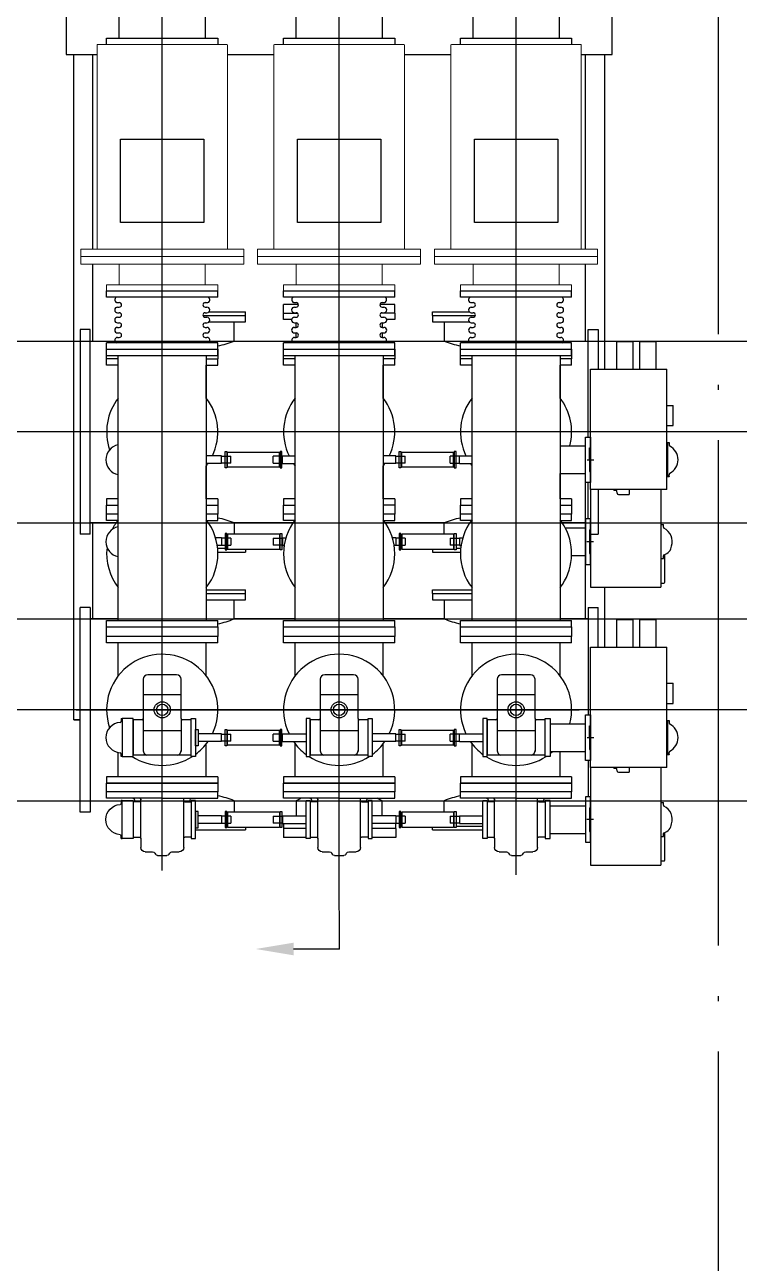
# Model space of a CAD drawing. Header units: millimetres. Extents: x 198973 to 283123, y 132052 to 191502.
# Drawn here: x 234316 to 237143, y 166233 to 171136 of the extents above; entities that cross this region are included whole.
import ezdxf

# ---------------------------------------------------------------- set-up
doc = ezdxf.new("R2010")
doc.units = ezdxf.units.MM
doc.header["$LTSCALE"] = 1000
for name, pattern in [('CENTER', [2, 1.25, -0.25, 0.25, -0.25]), ('CENTER2', [1.125, 0.75, -0.125, 0.125, -0.125]), ('DOTE', [2.42, 2, -0.2, 0.02, -0.2]), ('G', [2, 1.25, -0.25, 0.25, -0.25])]:
    doc.linetypes.add(name, pattern=pattern)
doc.layers.get('0').update_dxf_attribs({"color": 8})
doc.layers.get('DEFPOINTS').update_dxf_attribs({"color": 8})
for name, color, linetype in [('01', 8, 'Continuous'), ('02', 8, 'Continuous'), ('05', 8, 'G'), ('DOTE', 8, 'CENTER'), ('PUB_HATCH', 8, 'Continuous')]:
    doc.layers.add(name, color=color, linetype=linetype)

# ---------------------------------------------------------------- blocks, each defined once
blk = doc.blocks.new('户内低位大头CT')
at = {"layer": '01', "linetype": 'Continuous', "lineweight": 15}
for p, q in [((-870, 322.5), (-840, 322.5)), ((-870, -322.5), (-870, 322.5)), ((-840, 322.5), (-810, 322.5)), ((-840, -322.5), (-840, 322.5)), ((-810, -322.5), (-810, 322.5)), ((-810, 258), (-2, 258)), ((-2, 258), (0, 256)), ((0, -256), (0, 256)), ((-976, 220), (-976, -220)), ((-951, 220), (-976, 220)), ((-951, -220), (-951, 220)), ((-951, 170), (-870, 170)), ((-951, -170), (-870, -170)), ((-976, -220), (-951, -220)), ((-810, -258), (-2, -258)), ((-2, -258), (0, -256)), ((-870, -322.5), (-840, -322.5)), ((-840, -322.5), (-810, -322.5))]:
    blk.add_line(p, q, dxfattribs=at)
at = {"layer": '01'}
for p, q in [((-705, -165), (-705, 165)), ((-705, 165), (-375, 165)), ((-375, 165), (-375, -165)), ((-375, -165), (-705, -165))]:
    blk.add_line(p, q, dxfattribs=at)
blk = doc.blocks.new('户内断路器俯视图')
at = {"color": 0, "linetype": 'ByBlock'}
for p in [(562, 725), (594.6, 722.5), (562, 675), (588.1, 680), (588.4, 680), (562, 25, 0), (594.6, 22.5, 0), (562, -25, 0), (588.1, -20, 0), (588.4, -20, 0), (562, -675, 0), (594.6, -677.5, 0), (562, -725, 0), (588.1, -720, 0), (588.4, -720, 0)]:
    blk.add_point(p, dxfattribs=at)
at = {"layer": '01'}
for p, q in [((480, 1080), (-540, 1080)), ((-540, 1080), (-540, 958)), ((480, 920), (480, 1080)), ((-500, 920), (-475, 920)), ((-475, 920), (-475, 700)), ((475, 480), (475, 920)), ((475, 920), (500, 920)), ((500, 480), (500, 920)), ((500, 920), (538, 920)), ((538, 480), (538, 920)), ((-475, 870), (-303.1, 870)), ((303.1, 870), (475, 870)), ((644, 742), (644, 658)), ((650, 762.3), (670, 762.3)), ((650, 743.8), (650, 762.3)), ((650, 748), (650, 748)), ((713, 748), (670, 748)), ((676, 652), (676, 748)), ((719, 658), (719, 742)), ((719, 742), (719, 658)), ((-475, 700), (-475, 480)), ((538, 700), (538, 725)), ((538, 725), (550, 725)), ((538, 700), (538, 675)), ((550, 700), (550, 735)), ((550, 735), (562, 735)), ((550, 700), (550, 665)), ((562, 735), (562, 700)), ((562, 675), (562, 725)), ((562, 725), (569, 725)), ((562, 700), (562, 665)), ((564.2, 735.1), (563.2, 734.1)), ((563.2, 734.1), (563.2, 725.1)), ((569, 725.1), (563.2, 725.1)), ((574.2, 735.1), (564.2, 735.1)), ((569, 725.1), (569, 722.5)), ((575.2, 722.6), (569, 722.6)), ((569, 722.5), (575, 722.5)), ((574.2, 735.1), (575.2, 734.1)), ((575, 722.5), (575, 700)), ((575, 720), (591, 720)), ((575, 677.5), (575, 700)), ((575.2, 734.1), (575.2, 722.6)), ((591, 722.5), (603, 722.5)), ((591, 700), (591, 722.5)), ((591, 700), (591, 677.5)), ((603, 722.5), (603, 677.5)), ((538, 675), (550, 675)), ((550, 665), (562, 665)), ((569, 675), (562, 675)), ((563.2, 675), (563.2, 666.1)), ((563.2, 674.8), (569, 674.8)), ((563.2, 666.1), (564.2, 665.1)), ((574.2, 665.1), (564.2, 665.1)), ((569, 677.5), (569, 674.8)), ((575.2, 677.5), (569, 677.5)), ((569, 677.2), (575.2, 677.2)), ((575.2, 666.1), (574.2, 665.1)), ((575, 680), (591, 680)), ((575.2, 677.5), (575.2, 666.1)), ((603, 677.5), (591, 677.5)), ((595.6, 677.5), (591, 677.5)), ((713, 652), (650, 652)), ((650, 652), (650, 652)), ((677, 652), (685, 652)), ((685, 652), (695, 652)), ((-303.1, 530), (-475, 530)), ((475, 530), (303.1, 530)), ((450, 530), (450, 170)), ((-540, 442), (-540, 258)), ((-475, 480), (-500, 480)), ((500, 480), (475, 480)), ((480, 220), (480, 480)), ((538, 480), (503, 480)), ((-500, 220), (-475, 220)), ((-475, 220), (-475, 0)), ((475, 220), (500, 220)), ((475, -220), (475, 220)), ((500, 220), (538, 220)), ((500, -220), (500, 220)), ((538, -220), (538, 220)), ((-475, 170), (-303.1, 170)), ((303.1, 170), (475, 170)), ((650, 43.8, 0), (650, 62.3, 0)), ((650, 62.3, 0), (670, 62.3, 0)), ((-475, 0), (-475, -220)), ((538, 25, 0), (550, 25, 0)), ((538, 0, 0), (538, 25, 0)), ((538, 0, 0), (538, -25, 0)), ((550, 35, 0), (562, 35, 0)), ((550, 0, 0), (550, 35, 0)), ((550, 0, 0), (550, -35, 0)), ((562, 35, 0), (562, 0, 0)), ((562, 25, 0), (569, 25, 0)), ((562, -25, 0), (562, 25, 0)), ((562, 0, 0), (562, -35, 0)), ((564.2, 35.1, 0), (563.2, 34.1, 0)), ((563.2, 34.1, 0), (563.2, 25.1, 0)), ((569, 25.1, 0), (563.2, 25.1, 0)), ((574.2, 35.1, 0), (564.2, 35.1, 0)), ((569, 25.1, 0), (569, 22.5, 0)), ((575.2, 22.6, 0), (569, 22.6, 0)), ((569, 22.5, 0), (575, 22.5, 0)), ((574.2, 35.1, 0), (575.2, 34.1, 0)), ((575, 22.5, 0), (575, 0, 0)), ((575, 20, 0), (591, 20, 0)), ((575, -22.5, 0), (575, 0, 0)), ((575.2, 34.1, 0), (575.2, 22.6, 0)), ((591, 0, 0), (591, 22.5, 0)), ((591, 22.5, 0), (603, 22.5, 0)), ((591, 0, 0), (591, -22.5, 0)), ((603, 22.5, 0), (603, -22.5, 0)), ((644, 42, 0), (644, -42, 0)), ((650, 48, 0), (650, 48, 0)), ((713, 48, 0), (670, 48, 0)), ((676, -48, 0), (676, 48, 0)), ((719, 42, 0), (719, -42, 0)), ((719, -42, 0), (719, 42, 0)), ((538, -25, 0), (550, -25, 0)), ((550, -35, 0), (562, -35, 0)), ((569, -25, 0), (562, -25, 0)), ((563.2, -25, 0), (563.2, -33.9, 0)), ((563.2, -25.2, 0), (569, -25.2, 0)), ((563.2, -33.9, 0), (564.2, -34.9, 0)), ((574.2, -34.9, 0), (564.2, -34.9, 0)), ((575.2, -22.5, 0), (569, -22.5, 0)), ((569, -22.5, 0), (569, -25.2, 0)), ((569, -22.8, 0), (575.2, -22.8, 0)), ((575.2, -33.9, 0), (574.2, -34.9, 0)), ((575, -20, 0), (591, -20, 0)), ((575.2, -22.5, 0), (575.2, -33.9, 0)), ((595.6, -22.5, 0), (591, -22.5, 0)), ((603, -22.5, 0), (591, -22.5, 0)), ((650, -48, 0), (650, -48, 0)), ((713, -48, 0), (650, -48, 0)), ((677, -48, 0), (685, -48, 0)), ((685, -48, 0), (695, -48, 0)), ((-303.1, -170), (-475, -170)), ((475, -170), (303.1, -170)), ((450, -170), (450, -530)), ((-475, -220), (-500, -220)), ((500, -220), (475, -220)), ((480, -480), (480, -220)), ((538, -220), (500, -220)), ((-540, -258), (-540, -442)), ((-500, -480), (-475, -480)), ((-475, -480), (-475, -700)), ((475, -920), (475, -480)), ((475, -480), (500, -480)), ((500, -920), (500, -480)), ((500, -480), (538, -480)), ((538, -480), (538, -920)), ((-475, -530), (-303.1, -530)), ((303.1, -530), (475, -530)), ((538, -700, 0), (538, -675, 0)), ((538, -675, 0), (550, -675, 0)), ((550, -700, 0), (550, -665, 0)), ((550, -665, 0), (562, -665, 0)), ((562, -665, 0), (562, -700, 0)), ((562, -725, 0), (562, -675, 0)), ((562, -675, 0), (569, -675, 0)), ((564.2, -664.9, 0), (563.2, -665.9, 0)), ((563.2, -665.9, 0), (563.2, -674.9, 0)), ((569, -674.9, 0), (563.2, -674.9, 0)), ((574.2, -664.9, 0), (564.2, -664.9, 0)), ((569, -674.9, 0), (569, -677.5, 0)), ((575.2, -677.4, 0), (569, -677.4, 0)), ((569, -677.5, 0), (575, -677.5, 0)), ((574.2, -664.9, 0), (575.2, -665.9, 0)), ((575, -677.5, 0), (575, -700, 0)), ((575, -680, 0), (591, -680, 0)), ((575.2, -665.9, 0), (575.2, -677.4, 0)), ((591, -677.5, 0), (603, -677.5, 0)), ((591, -700, 0), (591, -677.5, 0)), ((603, -677.5, 0), (603, -722.5, 0)), ((644, -658, 0), (644, -742, 0)), ((650, -637.7, 0), (670, -637.7, 0)), ((650, -656.2, 0), (650, -637.7, 0)), ((650, -652, 0), (650, -652, 0)), ((713, -652, 0), (670, -652, 0)), ((676, -748, 0), (676, -652, 0)), ((719, -742, 0), (719, -658, 0)), ((719, -658, 0), (719, -742, 0)), ((-475, -700), (-475, -920)), ((538, -700, 0), (538, -725, 0)), ((538, -725, 0), (550, -725, 0)), ((550, -700, 0), (550, -735, 0)), ((550, -735, 0), (562, -735, 0)), ((562, -700, 0), (562, -735, 0)), ((569, -725, 0), (562, -725, 0)), ((563.2, -725, 0), (563.2, -733.9, 0)), ((563.2, -725.2, 0), (569, -725.2, 0)), ((563.2, -733.9, 0), (564.2, -734.9, 0)), ((574.2, -734.9, 0), (564.2, -734.9, 0)), ((569, -722.5, 0), (569, -725.2, 0)), ((575.2, -722.5, 0), (569, -722.5, 0)), ((569, -722.8, 0), (575.2, -722.8, 0)), ((575.2, -733.9, 0), (574.2, -734.9, 0)), ((575, -722.5, 0), (575, -700, 0)), ((575, -720, 0), (591, -720, 0)), ((575.2, -722.5, 0), (575.2, -733.9, 0)), ((591, -700, 0), (591, -722.5, 0)), ((603, -722.5, 0), (591, -722.5, 0)), ((595.6, -722.5, 0), (591, -722.5, 0)), ((713, -748, 0), (650, -748, 0)), ((650, -748, 0), (650, -748, 0)), ((677, -748, 0), (685, -748, 0)), ((685, -748, 0), (695, -748, 0)), ((-303.1, -870), (-475, -870)), ((475, -870), (303.1, -870)), ((-475, -920), (-500, -920)), ((500, -920), (475, -920)), ((480, -1080), (480, -920)), ((535, -920), (500, -920)), ((-540, -958), (-540, -1080)), ((-540, -1080), (480, -1080))]:
    blk.add_line(p, q, dxfattribs=at)
at = {"layer": '01', "ltscale": 2}
for p, q in [((670, 762.3), (670, 743.8)), ((670, 62.3, 0), (670, 43.8, 0)), ((670, -637.7, 0), (670, -656.2, 0))]:
    blk.add_line(p, q, dxfattribs=at)
at = {"layer": '01', "lineweight": 50, "ltscale": 0.5}
for p, q in [((637.2, 726.5), (603, 726.5)), ((603, 673.5), (603, 726.5)), ((603, 673.5), (637.2, 673.5)), ((603, -26.5, 0), (603, 26.5, 0)), ((637.2, 26.5, 0), (603, 26.5, 0)), ((603, -26.5, 0), (637.2, -26.5, 0)), ((637.2, -673.5, 0), (603, -673.5, 0)), ((603, -726.5, 0), (603, -673.5, 0)), ((603, -726.5, 0), (637.2, -726.5, 0))]:
    blk.add_line(p, q, dxfattribs=at)
at = {"layer": '01'}
for centre in [(0, 700), (0, 0), (0, -700)]:
    blk.add_circle(centre, 347.5, dxfattribs=at)
for centre, radius, start, end in [((650, 742), 6, 90, 180), ((660, 723.4), 22.7, 63.915, 116.085), ((713, 742), 6, 0, 90), ((660, 700), 35, 117.2029, 242.7971), ((660, 700), 20, 143.1301, 216.8699), ((650, 658), 6, 180, 270), ((713, 658), 6, 270, 0), ((660, 0, 0), 35, 117.2029, 242.7971), ((660, 0, 0), 20, 143.1301, 216.8699), ((650, 42, 0), 6, 90, 180), ((660, 23.4, 0), 22.7, 63.915, 116.085), ((713, 42, 0), 6, 0, 90), ((650, -42, 0), 6, 180, 270), ((713, -42, 0), 6, 270, 0), ((660, -700, 0), 35, 117.2029, 242.7971), ((650, -658, 0), 6, 90, 180), ((660, -676.6, 0), 22.7, 63.915, 116.085), ((713, -658, 0), 6, 0, 90), ((660, -700, 0), 20, 143.1301, 216.8699), ((650, -742, 0), 6, 180, 270), ((713, -742, 0), 6, 270, 0)]:
    blk.add_arc(centre, radius, start, end, dxfattribs=at)
at = {"layer": '05', "ltscale": 500}
blk.add_line((0, -1153.6, 0), (0, 1153.6, 0), dxfattribs=at)
at = {"layer": '05', "ltscale": 0.5}
for p, q in [((724.5, 700), (528.1, 700)), ((724.5, 0, 0), (528.1, 0, 0)), ((724.5, -700, 0), (528.1, -700, 0))]:
    blk.add_line(p, q, dxfattribs=at)
blk = doc.blocks.new('角隔CJK机构2')
at = {"layer": '01'}
for p, q in [((-118, 0), (358, 0)), ((0, 4.5), (-47, 4.5)), ((-47, 4.5), (-47, 0)), ((0, 4.5), (47, 4.5)), ((47, 4.5), (21, 4.5)), ((47, 4.5), (47, 0)), ((358, 0), (358, -301)), ((-118, -301), (-118, 0)), ((-47, 0), (-47.5, 0)), ((47, 0), (47.5, 0)), ((-121, -91.9), (-121, -101.3)), ((-121, -91.9), (-119, -91.9)), ((-121, -91.9), (-121, -101.3)), ((-121, -94.9), (-121, -92.4)), ((-119, -91.9), (-118, -91.9)), ((-137, -110.1), (-137, -151.9)), ((-132.4, -105.1), (-123.7, -104.3)), ((358, -103.8), (468, -103.8)), ((468, -103.8), (468, -168.8)), ((-118, -151.9), (-137, -151.9)), ((358, -168.8), (468, -168.8)), ((358, -194.6), (468, -194.6)), ((468, -194.6), (468, -259.6)), ((358, -259.6), (468, -259.6)), ((-118, -301), (358, -301)), ((-68, -311), (-68, -301)), ((-68, -306), (68, -306)), ((-66.5, -311), (-68, -311)), ((-66.5, -311), (-59.5, -311)), ((-57.1, -311), (-59.5, -311)), ((68, -311), (57.1, -311)), ((68, -301), (68, -311)), ((135, -301), (135, -326)), ((135, -326), (215, -326)), ((215, -301), (215, -326))]:
    blk.add_line(p, q, dxfattribs=at)
for centre, radius, start, end in [((-132, -110.1), 5, 95, 180), ((-124, -101.3), 3, 275, 0), ((-57.1, -315), 4, 26.9444, 90), ((0, -286), 60, 206.9444, 333.0556), ((57.1, -315), 4, 90, 153.0556)]:
    blk.add_arc(centre, radius, start, end, dxfattribs=at)
at = {"layer": '05'}
blk.add_line((0, 13.7), (0, -13.2), dxfattribs=at)
blk = doc.blocks.new('轴连装配511125015H01')
at = {"layer": '01'}
for p, q in [((-29.5, -215), (-29.5, -10)), ((-29.5, -10), (29.5, -10)), ((-28.5, -7), (-28.5, -10)), ((28.5, -10), (28.5, -7)), ((29.5, -10), (29.5, -215)), ((-29.5, -215), (29.5, -215)), ((-28.5, -218), (-28.5, -215)), ((28.5, -215), (28.5, -218))]:
    blk.add_line(p, q, dxfattribs=at)
for points in [[(32, 0), (32, -7), (-32, -7), (-32, 0)], [(32, -225), (32, -218), (-32, -218), (-32, -225)]]:
    blk.add_lwpolyline(points, close=True, dxfattribs=at)
blk = doc.blocks.new('户内波纹管230')
at = {"layer": '01'}
for p, q in [((0, 0), (0, -440)), ((0, 0), (25, 0)), ((25, -440), (25, 0)), ((205, -440), (205, 0)), ((205, 0), (230, 0)), ((230, 0), (230, -440)), ((25, -38.4), (25, -36.7)), ((46, -43), (46, -50)), ((64, -43), (64, -50)), ((86, -43), (86, -50)), ((104, -43), (104, -50)), ((126, -43), (126, -50)), ((144, -43), (144, -50)), ((166, -43), (166, -50)), ((184, -43), (184, -50)), ((205, -38.4), (205, -36.7)), ((46, -390), (46, -397)), ((64, -390), (64, -397)), ((86, -390), (86, -397)), ((104, -390), (104, -397)), ((126, -390), (126, -397)), ((144, -390), (144, -397)), ((166, -390), (166, -397)), ((184, -390), (184, -397)), ((0, -440), (25, -440)), ((205, -440), (230, -440))]:
    blk.add_line(p, q, dxfattribs=at)
for centre, radius, start, end in [((35, -43), 11, 0, 155.38), ((75, -43), 11, 0, 180), ((115, -43), 11, 0, 180), ((155, -43), 11, 0, 180), ((195, -43), 11, 24.62, 180), ((55, -50), 9, 180, 0), ((95, -50), 9, 180, 0), ((135, -50), 9, 180, 0), ((175, -50), 9, 180, 0), ((55, -390), 9, 0, 180), ((95, -390), 9, 0, 180), ((135, -390), 9, 0, 180), ((175, -390), 9, 0, 180), ((35, -397), 11, 204.62, 0), ((75, -397), 11, 180, 0), ((115, -397), 11, 180, 0), ((155, -397), 11, 180, 0), ((195, -397), 11, 180, 335.38)]:
    blk.add_arc(centre, radius, start, end, dxfattribs=at)
blk = doc.blocks.new('接地开关底座2')
at = {"layer": '01'}
for p, q in [((135, 219), (135, 254.5)), ((153, 272.5), (181.7, 272.5)), ((190.3, 277.5), (192.9, 282)), ((201.6, 287), (220, 287)), ((220, 287), (238.4, 287)), ((247.1, 282), (249.7, 277.5)), ((258.3, 272.5), (287, 272.5)), ((305, 254.5), (305, 219)), ((105, 74.5), (105, 214.5)), ((105, 214.5), (131, 214.5)), ((135, 219), (135, 66)), ((305, 219), (305, 66)), ((335, 214.5), (309, 214.5)), ((335, 74.5), (335, 214.5)), ((0, 60), (0, 35)), ((220, 60), (0, 60)), ((131, 74.5), (105, 74.5)), ((135, 66), (135, 64)), ((220, 60), (440, 60)), ((305, 66), (305, 64)), ((309, 74.5), (335, 74.5)), ((440, 60), (440, 35)), ((0, 35), (0, 0)), ((440, 35), (0, 35)), ((0, 0), (440, 0)), ((440, 0), (440, 35))]:
    blk.add_line(p, q, dxfattribs=at)
for centre, radius, start, end in [((153, 254.5), 18, 90, 180), ((181.7, 282.5), 10, 270, 330.2057), ((201.6, 277), 10, 90, 150.2057), ((238.4, 277), 10, 29.7943, 90), ((258.3, 282.5), 10, 209.7943, 270), ((287, 254.5), 18, 0, 90), ((131, 218.5), 4, 270, 0), ((309, 218.5), 4, 180, 270), ((102.2, 67.2), 7.75, 290.7723, 69.2277), ((124.1, 66), 10.9, 357.1975, 50.7274), ((131, 64), 4, 270, 0), ((315.9, 66), 10.9, 129.2726, 182.8025), ((309, 64), 4, 180, 270), ((337.8, 67.2), 7.75, 110.7723, 249.2277)]:
    blk.add_arc(centre, radius, start, end, dxfattribs=at)
at = {"layer": 'DEFPOINTS', "color": 7, "linetype": 'ByBlock'}
for p in [(135, 171.6), (305, 171.6)]:
    blk.add_point(p, dxfattribs=at)
blk = doc.blocks.new('分合指示罩')
at = {"layer": '01'}
for p, q in [((-75, 5), (-63.9, 5)), ((-75, 0), (-75, 5)), ((75, 0), (-75, 0)), ((75, 5), (63.9, 5)), ((75, 5), (75, 0))]:
    blk.add_line(p, q, dxfattribs=at)
for centre, radius, start, end in [((0, 5), 60, 3.5833, 176.4167), ((-63.9, 9), 4, 270, 356.4167), ((63.9, 9), 4, 183.5833, 270)]:
    blk.add_arc(centre, radius, start, end, dxfattribs=at)
blk = doc.blocks.new('连接架1')
at = {"layer": '01'}
for p, q in [((-55, -20), (-55, -160)), ((55, -20), (55, -160))]:
    blk.add_line(p, q, dxfattribs=at)
for points in [[(-75, 0), (75, 0), (75, -20), (-75, -20)], [(-90, -160), (90, -160), (90, -180), (-90, -180)]]:
    blk.add_lwpolyline(points, close=True, dxfattribs=at)
blk = doc.blocks.new('母线上方组合隔离接地1')
at = {"layer": '01'}
for p, q in [((-618, 1400), (-618, 1840)), ((-593, 1840), (-618, 1840)), ((-593, 1400), (-593, 1840)), ((-63, 1840), (-38, 1840)), ((-63, 1400), (-63, 1840)), ((-38, 1400), (-38, 1840)), ((-38, 1840), (0, 1840)), ((0, 1840), (0, 1400)), ((-837.5, 1778), (-687.5, 1778)), ((-837.5, 1735), (-837.5, 1778)), ((-687.5, 1778), (-687.5, 1735)), ((-593, 1794.2), (-496.9, 1794.2)), ((-513, 1778), (-513, 1735)), ((-363, 1778), (-513, 1778)), ((-363, 1735), (-363, 1778)), ((-193.6, 1794.2), (-63, 1794.2)), ((-687.5, 1735), (-837.5, 1735)), ((-513, 1735), (-363, 1735)), ((-368, 1735), (-508, 1735)), ((-508, 1505), (-508, 1735)), ((-368, 1700), (-368, 1735)), ((-438, 1695), (-493, 1695)), ((-363.4, 1695), (-438, 1695)), ((-409.8, 1695), (-410, 1545)), ((-207, 1695), (-363, 1695)), ((-267, 1695), (-267, 1545)), ((-189, 1563), (-189, 1677)), ((-438, 1545), (-493, 1545)), ((-363.4, 1545), (-438, 1545)), ((-368, 1505), (-368, 1540)), ((-363, 1545), (-207, 1545)), ((-730, 1489), (-795, 1489)), ((-795, 1489), (-795, 1478)), ((-795, 1478), (-730, 1478)), ((-777.5, 1385), (-777.5, 1478)), ((-747.5, 1385), (-747.5, 1478)), ((-730, 1478), (-730, 1489)), ((-512.5, 1505), (-368, 1505)), ((-470.5, 1478), (-470.5, 1489)), ((-470.5, 1489), (-405.5, 1489)), ((-405.5, 1478), (-470.5, 1478)), ((-453, 1385), (-453, 1478)), ((-423, 1385), (-423, 1478)), ((-405.5, 1489), (-405.5, 1478)), ((-593, 1445.8), (-462.4, 1445.8)), ((-193.6, 1445.8), (-63, 1445.8)), ((-747.5, 1385), (-777.5, 1385)), ((-776.5, 1385), (-776.5, 1348)), ((-748.5, 1385), (-776.5, 1385)), ((-748.5, 1348), (-748.5, 1385)), ((-593, 1400), (-618, 1400)), ((-453, 1385), (-423, 1385)), ((-452, 1385), (-424, 1385)), ((-452, 1348), (-452, 1385)), ((-424, 1385), (-424, 1348)), ((-63, 1400), (-38, 1400)), ((0, 1400), (-38, 1400)), ((-748.5, 1348), (-776.5, 1348)), ((-452, 1348), (-424, 1348)), ((-748.5, 1181), (-776.5, 1181)), ((-776.5, 1144), (-776.5, 1181)), ((-748.5, 1181), (-748.5, 1144)), ((-452, 1181), (-424, 1181)), ((-452, 1181), (-452, 1144)), ((-424, 1144), (-424, 1181)), ((-747.5, 1144), (-777.5, 1144)), ((-777.5, 1144), (-777.5, 1051)), ((-748.5, 1144), (-776.5, 1144)), ((-747.5, 1144), (-747.5, 1051)), ((-593, 1140), (-618, 1140)), ((-618, 700), (-618, 1140)), ((-593, 700), (-593, 1140)), ((-453, 1144), (-423, 1144)), ((-453, 1144), (-453, 1051)), ((-452, 1144), (-424, 1144)), ((-423, 1144), (-423, 1051)), ((-63, 1140), (-38, 1140)), ((-63, 700), (-63, 1140)), ((-38, 700), (-38, 1140)), ((-38, 1140), (0, 1140)), ((0, 1140), (0, 700)), ((-593, 1094.2), (-462.4, 1094.2)), ((-193.6, 1094.2), (-63, 1094.2)), ((-368, 1035), (-508, 1035)), ((-508, 805), (-508, 1035)), ((-368, 1000), (-368, 1035)), ((-438, 995), (-493, 995)), ((-363.4, 995), (-438, 995)), ((-409.8, 995), (-410, 845)), ((-207, 995), (-363, 995)), ((-267, 995), (-267, 845)), ((-189, 863), (-189, 977)), ((-438, 845), (-493, 845)), ((-363.4, 845), (-438, 845)), ((-368, 805), (-368, 840)), ((-363, 845), (-207, 845)), ((-777.5, 696), (-777.5, 789)), ((-747.5, 696), (-747.5, 789)), ((-512.5, 805), (-368, 805)), ((-453, 696), (-453, 789)), ((-423, 696), (-423, 789)), ((-593, 745.8), (-462.4, 745.8)), ((-193.6, 745.8), (-63, 745.8)), ((-747.5, 696), (-777.5, 696)), ((-748.5, 696), (-776.5, 696)), ((-776.5, 696), (-776.5, 659)), ((-748.5, 659), (-748.5, 696)), ((-593, 700), (-618, 700)), ((-453, 696), (-423, 696)), ((-452, 659), (-452, 696)), ((-452, 696), (-424, 696)), ((-424, 696), (-424, 659)), ((-63, 700), (-38, 700)), ((0, 700), (-38, 700)), ((-748.5, 659), (-776.5, 659)), ((-452, 659), (-424, 659)), ((-777.5, 444), (-777.5, 351)), ((-747.5, 444), (-777.5, 444)), ((-776.5, 444), (-776.5, 481)), ((-748.5, 481), (-776.5, 481)), ((-748.5, 444), (-776.5, 444)), ((-748.5, 481), (-748.5, 444)), ((-747.5, 444), (-747.5, 351)), ((-453, 444), (-453, 351)), ((-453, 444), (-423, 444)), ((-452, 481), (-424, 481)), ((-452, 481), (-452, 444)), ((-452, 444), (-424, 444)), ((-424, 444), (-424, 481)), ((-423, 444), (-423, 351)), ((-593, 440), (-618, 440)), ((-618, 0), (-618, 440)), ((-593, 0), (-593, 440)), ((-593, 394.2), (-462.4, 394.2)), ((-193.6, 394.2), (-63, 394.2)), ((-63, 440), (-38, 440)), ((-63, 0), (-63, 440)), ((-38, 0), (-38, 440)), ((-38, 440), (0, 440)), ((0, 440), (0, 0)), ((-368, 335), (-508, 335)), ((-508, 105), (-508, 335)), ((-438, 295), (-493, 295)), ((-363.4, 295), (-438, 295)), ((-409.8, 295), (-410, 145)), ((-368, 300), (-368, 335)), ((-207, 295), (-363, 295)), ((-267, 295), (-267, 145)), ((-189, 163), (-189, 277)), ((-512.5, 105), (-368, 105)), ((-438, 145), (-493, 145)), ((-363.4, 145), (-438, 145)), ((-368, 105), (-368, 140)), ((-363, 145), (-207, 145)), ((-593, 0), (-618, 0)), ((-593, 45.8), (-493, 45.8)), ((-193.6, 45.8), (-63, 45.8)), ((-63, 0), (-38, 0)), ((0, 0), (-38, 0)), ((-556, -353), (-942.5, -353)), ((-919.4, -353), (-926.4, -353)), ((-926.4, -353), (-926.4, -365)), ((-926.4, -353), (-926.4, -365)), ((-922.4, -369), (-813.2, -369)), ((-842.8, -353), (-919.4, -353)), ((-829, -353.1), (-829, -363.1)), ((-829, -363.1), (-818, -363.1)), ((-705.4, -363.1), (-694.5, -363.1)), ((-694.5, -353.1), (-694.5, -363.1))]:
    blk.add_line(p, q, dxfattribs=at)
at = {"layer": '01', "ltscale": 10}
for p, q in [((-942.5, -75), (-942.5, -353)), ((-556, -75), (-942.5, -75)), ((-715.5, -70), (-809.5, -70)), ((-809.5, -70), (-809.5, -75)), ((-715.5, -70), (-715.5, -75))]:
    blk.add_line(p, q, dxfattribs=at)
at = {"layer": '01'}
for points in [[(-837.5, 1505), (-837.5, 1489), (-687.5, 1489), (-687.5, 1505)], [(-363, 1505), (-363, 1489), (-513, 1489), (-513, 1505)], [(-837.5, 1035), (-837.5, 1051), (-687.5, 1051), (-687.5, 1035)], [(-363, 1035), (-363, 1051), (-513, 1051), (-513, 1035)], [(-837.5, 805), (-837.5, 789), (-687.5, 789), (-687.5, 805)], [(-363, 805), (-363, 789), (-513, 789), (-513, 805)], [(-837.5, 335), (-837.5, 351), (-687.5, 351), (-687.5, 335)], [(-363, 335), (-363, 351), (-513, 351), (-513, 335)]]:
    blk.add_lwpolyline(points, close=True, dxfattribs=at)
for centre, radius in [((-328, 1620), 32.1), ((-328, 1620), 22.5), ((-328, 920), 32.1), ((-328, 920), 22.5), ((-328, 220), 32.1), ((-328, 220), 22.5)]:
    blk.add_circle(centre, radius, dxfattribs=at)
for centre, radius, start, end in [((-328, 1620), 220, 244.417, 108.7437), ((-328, 1620), 220, 147.2362, 212.7638), ((-488.5, 1675), 20, 90, 163.8726), ((-363, 1700), 5, 180, 270), ((-207, 1677), 18, 0, 90), ((-488.5, 1565), 20, 196.1274, 270), ((-363, 1540), 5, 90, 180), ((-207, 1563), 18, 270, 0), ((-328, 1620), 220, 216.545, 235.3765), ((-328, 920), 220, 244.417, 115.583), ((-328, 920), 220, 124.6235, 143.455), ((-328, 920), 220, 147.2362, 212.7638), ((-488.5, 975), 20, 90, 163.8726), ((-363, 1000), 5, 180, 270), ((-207, 977), 18, 0, 90), ((-488.5, 865), 20, 196.1274, 270), ((-363, 840), 5, 90, 180), ((-207, 863), 18, 270, 0), ((-328, 920), 220, 216.545, 235.3765), ((-328, 220), 220, 124.6235, 143.455), ((-328, 220), 220, 255.5225, 115.583), ((-328, 220), 220, 147.2362, 212.7638), ((-488.5, 275), 20, 90, 163.8726), ((-363, 300), 5, 180, 270), ((-207, 277), 18, 0, 90), ((-488.5, 165), 20, 196.1274, 270), ((-207, 163), 18, 270, 0), ((-363, 140), 5, 90, 180), ((-328, 220), 220, 217.8529, 221.4096), ((-922.4, -365), 4, 180, 270), ((-818, -367.1), 4, 26.9444, 90), ((-773.2, -353.1), 43, 196.4381, 261.6634), ((-762.5, -338.1), 60, 253.5961, 333.0556), ((-705.4, -367.1), 4, 90, 153.0556)]:
    blk.add_arc(centre, radius, start, end, dxfattribs=at)
at = {"layer": '05', "color": 1, "linetype": 'CENTER2', "lineweight": -3}
blk.add_line((-762.5, -86), (-762.5, -60.5), dxfattribs=at)
at = {"layer": 'DEFPOINTS', "color": 7, "linetype": 'ByBlock'}
for p in [(-385, 1505), (-385, 1505), (-385, 805), (-385, 805), (-385, 105), (-385, 105)]:
    blk.add_point(p, dxfattribs=at)
blk.add_blockref('角隔CJK机构2', (-438, -75))
at = {"layer": '02', "xscale": -1, "rotation": 90}
for p in [(-618, 1840), (-618, 1140), (-618, 440)]:
    blk.add_blockref('接地开关底座2', p, dxfattribs=at)
at = {"layer": '02', "xscale": -1}
for name, p in [('分合指示罩', (-762.5, 1778)), ('轴连装配511125015H01', (-762.5, 1371.5)), ('轴连装配511125015H01', (-762.5, 682.5)), ('连接架1', (-762.5, 105))]:
    blk.add_blockref(name, p, dxfattribs=at)
at = {"layer": '02'}
for name, p in [('分合指示罩', (-438, 1778)), ('轴连装配511125015H01', (-438, 1371.5)), ('轴连装配511125015H01', (-438, 682.5)), ('连接架1', (-438, 105))]:
    blk.add_blockref(name, p, dxfattribs=at)

msp = doc.modelspace()

# ---------------------------------------------------------------- linework, layer by layer
at = {"layer": 'DOTE', "linetype": 'DOTE'}
msp.add_line((237060.4, 184011), (237060.4, 162168.4), dxfattribs=at)
at = {"layer": 'PUB_HATCH', "ltscale": 500}
for p, q in [((235560.4, 167783.2, 0), (235560.4, 172560.5, 0)), ((234860.4, 167788.2, 0), (234860.4, 172371.8, 0)), ((236260.4, 167771.3, 0), (236260.4, 172362, 0))]:
    msp.add_line(p, q, dxfattribs=at)
at = {"layer": 'PUB_HATCH', "ltscale": 0.8}
msp.add_line((234510.4, 168384, 0), (234510.4, 171018, 0), dxfattribs=at)
at = {"layer": 'PUB_HATCH'}
for p, q in [((234585.4, 170248, 0), (234585.4, 171018, 0)), ((236535.4, 170248, 0), (236535.4, 171018, 0)), ((236610.4, 171018, 0), (236610.4, 169772, 0)), ((234585.4, 169884, 0), (234585.4, 170188, 0)), ((236535.4, 169884, 0), (236535.4, 170188, 0)), ((235399.2, 170029, 0), (235340.4, 170029, 0)), ((235340.4, 169994, 0), (235340.4, 170029, 0)), ((235780.4, 170029, 0), (235721.7, 170029, 0)), ((235780.4, 169994, 0), (235780.4, 170029, 0)), ((235021.8, 169984.4, 0), (235190.4, 169984.4, 0)), ((235045.4, 169999.4, 0), (235190.4, 169999.4, 0)), ((235190.4, 169984.4, 0), (235190.4, 169999.4, 0)), ((235190.4, 169959.4, 0), (235190.4, 169984.4, 0)), ((235340.4, 169969, 0), (235340.4, 169994, 0)), ((235340.4, 169994, 0), (235396.1, 169994, 0)), ((235780.4, 169994, 0), (235724.8, 169994, 0)), ((235780.4, 169994, 0), (235780.4, 169994, 0)), ((235780.4, 169994, 0), (235780.4, 169969, 0)), ((235930.4, 169984.4, 0), (235930.4, 169999.4, 0)), ((235930.4, 169999.4, 0), (236075.4, 169999.4, 0)), ((235930.4, 169984.4, 0), (235930.4, 169959.4, 0)), ((235930.4, 169984.4, 0), (236099.1, 169984.4, 0)), ((235045.4, 169959.4, 0), (235190.4, 169959.4, 0)), ((235145.4, 169884, 0), (235145.4, 169959.4, 0)), ((235372.6, 169969, 0), (235340.4, 169969, 0)), ((235390.4, 169938, 0), (235390.4, 169956, 0)), ((235730.4, 169956, 0), (235730.4, 169938, 0)), ((235780.4, 169969, 0), (235748.2, 169969, 0)), ((235930.4, 169959.4, 0), (236075.4, 169959.4, 0)), ((235975.4, 169959.4, 0), (235975.4, 169884, 0)), ((223887.4, 169884, 0), (248610.4, 169884, 0)), ((234575.4, 169929, 0), (234535.4, 169929, 0)), ((234535.4, 169929, 0), (234535.4, 169119, 0)), ((234575.4, 169119, 0), (234575.4, 169929, 0)), ((234575.4, 169884, 0), (234672.8, 169884, 0)), ((235145.4, 169884, 0), (235372.8, 169884, 0)), ((235390.4, 169898, 0), (235390.4, 169916, 0)), ((235730.4, 169916, 0), (235730.4, 169898, 0)), ((235748, 169884, 0), (235975.4, 169884, 0)), ((236445.9, 169884, 0), (236545.4, 169884, 0)), ((236545.4, 169504, 0), (236545.4, 169929, 0)), ((236545.4, 169929, 0), (236585.4, 169929, 0)), ((236585.4, 169929, 0), (236585.4, 169772, 0)), ((234640.4, 169852, 0), (235080.4, 169852, 0)), ((234640.4, 169852, 0), (235080.4, 169852, 0)), ((234640.4, 169827, 0), (234640.4, 169852, 0)), ((234640.4, 169814, 0), (234640.4, 169852, 0)), ((235080.4, 169827, 0), (235080.4, 169852, 0)), ((235080.4, 169852, 0), (235080.4, 169814, 0)), ((235340.4, 169852, 0), (235780.4, 169852, 0)), ((235340.4, 169852, 0), (235780.4, 169852, 0)), ((235340.4, 169827, 0), (235340.4, 169852, 0)), ((235340.4, 169814, 0), (235340.4, 169852, 0)), ((235780.4, 169827, 0), (235780.4, 169852, 0)), ((235780.4, 169852, 0), (235780.4, 169814, 0)), ((236040.4, 169827, 0), (236040.4, 169852, 0)), ((236040.4, 169814, 0), (236040.4, 169852, 0)), ((236040.4, 169852, 0), (236480.4, 169852, 0)), ((236040.4, 169852, 0), (236480.4, 169852, 0)), ((236480.4, 169827, 0), (236480.4, 169852, 0)), ((236480.4, 169852, 0), (236480.4, 169814, 0)), ((234640.4, 169827, 0), (235080.4, 169827, 0)), ((234640.4, 169789, 0), (234640.4, 169814, 0)), ((234686.2, 169814, 0), (234640.4, 169814, 0)), ((234686.2, 169789, 0), (234640.4, 169789, 0)), ((234686.2, 168777, 0), (234686.2, 169827, 0)), ((234686.2, 169658.3, 0), (234686.2, 169789, 0)), ((235034.6, 169827, 0), (235034.6, 168777, 0)), ((235034.6, 169814, 0), (235080.4, 169814, 0)), ((235034.6, 169658.3, 0), (235034.6, 169789, 0)), ((235034.6, 169789, 0), (235080.4, 169789, 0)), ((235080.4, 169789, 0), (235080.4, 169814, 0)), ((235080.4, 169789, 0), (235080.4, 169814, 0)), ((235340.4, 169827, 0), (235780.4, 169827, 0)), ((235340.4, 169789, 0), (235340.4, 169814, 0)), ((235386.2, 169814, 0), (235340.4, 169814, 0)), ((235386.2, 169789, 0), (235340.4, 169789, 0)), ((235386.2, 168777, 0), (235386.2, 169827, 0)), ((235386.2, 169658.3, 0), (235386.2, 169789, 0)), ((235734.6, 169827, 0), (235734.6, 168777, 0)), ((235780.4, 169814, 0), (235734.6, 169814, 0)), ((235734.6, 169658.3, 0), (235734.6, 169789, 0)), ((235780.4, 169789, 0), (235734.6, 169789, 0)), ((235780.4, 169789, 0), (235780.4, 169814, 0)), ((236040.4, 169827, 0), (236480.4, 169827, 0)), ((236040.4, 169789, 0), (236040.4, 169814, 0)), ((236086.2, 169814, 0), (236040.4, 169814, 0)), ((236086.2, 169789, 0), (236040.4, 169789, 0)), ((236086.2, 168777, 0), (236086.2, 169827, 0)), ((236086.2, 169658.3, 0), (236086.2, 169789, 0)), ((236434.6, 169827, 0), (236434.6, 168777, 0)), ((236480.4, 169814, 0), (236434.6, 169814, 0)), ((236480.4, 169789, 0), (236434.6, 169789, 0)), ((236434.6, 169658.3, 0), (236434.6, 169789, 0)), ((236480.4, 169789, 0), (236480.4, 169814, 0)), ((248856.4, 169524, 0), (222510.4, 169524, 0)), ((236519.1, 169524, 0), (234521.8, 169524, 0)), ((236434.6, 169469, 0), (236535.4, 169469, 0)), ((235095.4, 169429, 0), (235034.6, 169429, 0)), ((235095.4, 169399, 0), (235034.6, 169399, 0)), ((235095.4, 169399, 0), (235095.4, 169429, 0)), ((235095.4, 169428, 0), (235132.4, 169428, 0)), ((235095.4, 169400, 0), (235095.4, 169428, 0)), ((235132.4, 169400, 0), (235095.4, 169400, 0)), ((235132.4, 169400, 0), (235132.4, 169428, 0)), ((235336.4, 169428, 0), (235299.4, 169428, 0)), ((235299.4, 169400, 0), (235299.4, 169428, 0)), ((235299.4, 169400, 0), (235336.4, 169400, 0)), ((235336.4, 169399, 0), (235336.4, 169429, 0)), ((235336.4, 169429, 0), (235386.2, 169429, 0)), ((235336.4, 169400, 0), (235336.4, 169428, 0)), ((235336.4, 169399, 0), (235386.2, 169399, 0)), ((235784.4, 169429, 0), (235734.6, 169429, 0)), ((235784.4, 169399, 0), (235734.6, 169399, 0)), ((235784.4, 169399, 0), (235784.4, 169429, 0)), ((235784.4, 169400, 0), (235784.4, 169428, 0)), ((235784.4, 169428, 0), (235821.4, 169428, 0)), ((235821.4, 169400, 0), (235784.4, 169400, 0)), ((235821.4, 169400, 0), (235821.4, 169428, 0)), ((235999.4, 169400, 0), (235999.4, 169428, 0)), ((236036.4, 169428, 0), (235999.4, 169428, 0)), ((235999.4, 169400, 0), (236036.4, 169400, 0)), ((236036.4, 169399, 0), (236036.4, 169429, 0)), ((236036.4, 169429, 0), (236086.2, 169429, 0)), ((236036.4, 169400, 0), (236036.4, 169428, 0)), ((236036.4, 169399, 0), (236086.2, 169399, 0)), ((234686.2, 169259, 0), (234686.2, 169355, 0)), ((235034.6, 169259, 0), (235034.6, 169389.6, 0)), ((235386.2, 169259, 0), (235386.2, 169389.6, 0)), ((235734.6, 169259, 0), (235734.6, 169389.6, 0)), ((236086.2, 169259, 0), (236086.2, 169389.6, 0)), ((236434.6, 169259, 0), (236434.6, 169359, 0)), ((236434.6, 169359, 0), (236535.4, 169359, 0)), ((236535.4, 168784, 0), (236535.4, 169324, 0)), ((236545.4, 169179.5, 0), (236545.4, 169324, 0)), ((236585.4, 169296, 0), (236585.4, 169119, 0)), ((236833.4, 169296, 0), (236833.4, 168909.5, 0)), ((234640.4, 169259, 0), (234640.4, 169234, 0)), ((234686.2, 169259, 0), (234640.4, 169259, 0)), ((235080.4, 169259, 0), (235034.6, 169259, 0)), ((235080.4, 169259, 0), (235080.4, 169234, 0)), ((235340.4, 169259, 0), (235340.4, 169234, 0)), ((235386.2, 169259, 0), (235340.4, 169259, 0)), ((235780.4, 169259, 0), (235734.6, 169259, 0)), ((235780.4, 169259, 0), (235780.4, 169234, 0)), ((236040.4, 169259, 0), (236040.4, 169234, 0)), ((236086.2, 169259, 0), (236040.4, 169259, 0)), ((236480.4, 169259, 0), (236434.6, 169259, 0)), ((236480.4, 169259, 0), (236480.4, 169234, 0)), ((234640.4, 169199, 0), (234640.4, 169234, 0)), ((234640.4, 169234, 0), (234686.2, 169234, 0)), ((234640.4, 169174, 0), (234640.4, 169199, 0)), ((234686.2, 169199, 0), (234640.4, 169199, 0)), ((235034.6, 169234, 0), (235080.4, 169234, 0)), ((235080.4, 169199, 0), (235034.6, 169199, 0)), ((235080.4, 169234, 0), (235080.4, 169199, 0)), ((235080.4, 169174, 0), (235080.4, 169199, 0)), ((235340.4, 169199, 0), (235340.4, 169234, 0)), ((235340.4, 169234, 0), (235386.2, 169234, 0)), ((235340.4, 169174, 0), (235340.4, 169199, 0)), ((235386.2, 169199, 0), (235340.4, 169199, 0)), ((235780.4, 169234, 0), (235734.6, 169234, 0)), ((235780.4, 169199, 0), (235734.6, 169199, 0)), ((235780.4, 169234, 0), (235780.4, 169199, 0)), ((235780.4, 169174, 0), (235780.4, 169199, 0)), ((236040.4, 169199, 0), (236040.4, 169234, 0)), ((236040.4, 169234, 0), (236086.2, 169234, 0)), ((236040.4, 169174, 0), (236040.4, 169199, 0)), ((236086.2, 169199, 0), (236040.4, 169199, 0)), ((236434.6, 169234, 0), (236480.4, 169234, 0)), ((236480.4, 169199, 0), (236434.6, 169199, 0)), ((236480.4, 169234, 0), (236480.4, 169199, 0)), ((236480.4, 169174, 0), (236480.4, 169199, 0)), ((223889.4, 169164, 0), (248610.4, 169164, 0)), ((234686.2, 169164, 0), (234575.4, 169164, 0)), ((234585.4, 168784, 0), (234585.4, 169164, 0)), ((234686.2, 169174, 0), (234640.4, 169174, 0)), ((235034.6, 169174, 0), (235080.4, 169174, 0)), ((235377.4, 169164, 0), (235145.4, 169164, 0)), ((235145.4, 169164, 0), (235145.4, 169119, 0)), ((235386.2, 169174, 0), (235340.4, 169174, 0)), ((235734.6, 169174, 0), (235780.4, 169174, 0)), ((235975.4, 169164, 0), (235743.5, 169164, 0)), ((235975.4, 169119, 0), (235975.4, 169164, 0)), ((236086.2, 169174, 0), (236040.4, 169174, 0)), ((236436.4, 169174, 0), (236480.4, 169174, 0)), ((236535.4, 169164, 0), (236443.5, 169164, 0)), ((236833.5, 169157.5, 0), (236843.5, 169157.5, 0)), ((236843.5, 169146.5, 0), (236843.5, 169157.5, 0)), ((234575.4, 169119, 0), (234535.4, 169119, 0)), ((235095.4, 169104.5, 0), (235071.4, 169104.5, 0)), ((235095.4, 169104.5, 0), (235095.4, 169074.5, 0)), ((235095.4, 169103.5, 0), (235095.4, 169075.5, 0)), ((235132.4, 169103.5, 0), (235095.4, 169103.5, 0)), ((235132.4, 169103.5, 0), (235132.4, 169075.5, 0)), ((235299.4, 169103.5, 0), (235336.4, 169103.5, 0)), ((235299.4, 169103.5, 0), (235299.4, 169075.5, 0)), ((235336.4, 169104.5, 0), (235336.4, 169074.5, 0)), ((235336.4, 169104.5, 0), (235349.5, 169104.5, 0)), ((235336.4, 169103.5, 0), (235336.4, 169075.5, 0)), ((235784.4, 169104.5, 0), (235771.4, 169104.5, 0)), ((235784.4, 169104.5, 0), (235784.4, 169074.5, 0)), ((235821.4, 169103.5, 0), (235784.4, 169103.5, 0)), ((235784.4, 169103.5, 0), (235784.4, 169075.5, 0)), ((235821.4, 169103.5, 0), (235821.4, 169075.5, 0)), ((235999.4, 169103.5, 0), (236036.4, 169103.5, 0)), ((235999.4, 169103.5, 0), (235999.4, 169075.5, 0)), ((236036.4, 169104.5, 0), (236036.4, 169074.5, 0)), ((236036.4, 169104.5, 0), (236049.5, 169104.5, 0)), ((236036.4, 169103.5, 0), (236036.4, 169075.5, 0)), ((236455.1, 169144.5, 0), (236535.4, 169144.5, 0)), ((236555.4, 169119, 0), (236585.4, 169119, 0)), ((235095.4, 169074.5, 0), (235078, 169074.5, 0)), ((235079.4, 169063.5, 0), (235108.9, 169063.5, 0)), ((235080.3, 169048.5, 0), (235190.4, 169048.5, 0)), ((235095.4, 169075.5, 0), (235132.4, 169075.5, 0)), ((235190.4, 169060, 0), (235190.4, 169048.5, 0)), ((235336.4, 169075.5, 0), (235299.4, 169075.5, 0)), ((235336.4, 169074.5, 0), (235342.8, 169074.5, 0)), ((235784.4, 169074.5, 0), (235778, 169074.5, 0)), ((235784.4, 169075.5, 0), (235821.4, 169075.5, 0)), ((235930.4, 169060, 0), (235930.4, 169048.5, 0)), ((235930.4, 169048.5, 0), (236040.5, 169048.5, 0)), ((236036.4, 169075.5, 0), (235999.4, 169075.5, 0)), ((236022.9, 169063.5, 0), (236041.5, 169063.5, 0)), ((236036.4, 169074.5, 0), (236042.8, 169074.5, 0)), ((236480.3, 169034.5, 0), (236535.4, 169034.5, 0)), ((236833.4, 169009.1, 0), (236833.4, 168932.6, 0)), ((236833.5, 169023, 0), (236843.5, 169023, 0)), ((236843.5, 169023, 0), (236843.5, 169033.9, 0)), ((236849.4, 168929.6, 0), (236849.4, 169038.8, 0)), ((236610.4, 168909.5, 0), (236610.4, 168672, 0)), ((236833.4, 168932.6, 0), (236833.4, 168925.6, 0)), ((236833.4, 168925.6, 0), (236845.4, 168925.6, 0)), ((236833.4, 168925.6, 0), (236845.4, 168925.6, 0)), ((235034.6, 168899.4, 0), (235190.4, 168899.4, 0)), ((235034.6, 168884.4, 0), (235190.4, 168884.4, 0)), ((235034.6, 168859.4, 0), (235190.4, 168859.4, 0)), ((235145.4, 168784, 0), (235145.4, 168859.4, 0)), ((235190.4, 168884.4, 0), (235190.4, 168899.4, 0)), ((235190.4, 168859.4, 0), (235190.4, 168884.4, 0)), ((235930.4, 168884.4, 0), (235930.4, 168899.4, 0)), ((235930.4, 168899.4, 0), (236086.2, 168899.4, 0)), ((235930.4, 168884.4, 0), (235930.4, 168859.4, 0)), ((235930.4, 168884.4, 0), (236086.2, 168884.4, 0)), ((235930.4, 168859.4, 0), (236086.2, 168859.4, 0)), ((235975.4, 168859.4, 0), (235975.4, 168784, 0)), ((234535.4, 168019, 0), (234535.4, 168829, 0)), ((234575.4, 168829, 0), (234535.4, 168829, 0)), ((234575.4, 168829, 0), (234575.4, 168019, 0)), ((236545.4, 168829, 0), (236545.4, 168404, 0)), ((236545.4, 168829, 0), (236585.4, 168829, 0)), ((236585.4, 168672, 0), (236585.4, 168829, 0)), ((223664.4, 168784, 0), (248610.4, 168784, 0)), ((234686.2, 168784, 0), (234575.4, 168784, 0)), ((234640.4, 168777, 0), (235080.4, 168777, 0)), ((234640.4, 168752, 0), (234640.4, 168777, 0)), ((235080.4, 168752, 0), (235080.4, 168777, 0)), ((235386.2, 168784, 0), (235145.4, 168784, 0)), ((235340.4, 168777, 0), (235780.4, 168777, 0)), ((235340.4, 168752, 0), (235340.4, 168777, 0)), ((235975.4, 168784, 0), (235734.6, 168784, 0)), ((235780.4, 168752, 0), (235780.4, 168777, 0)), ((236040.4, 168752, 0), (236040.4, 168777, 0)), ((236040.4, 168777, 0), (236480.4, 168777, 0)), ((236545.4, 168784, 0), (236434.6, 168784, 0)), ((236480.4, 168752, 0), (236480.4, 168777, 0)), ((234640.4, 168752, 0), (235080.4, 168752, 0)), ((235340.4, 168752, 0), (235780.4, 168752, 0)), ((236040.4, 168752, 0), (236480.4, 168752, 0)), ((248856.4, 168424, 0), (222510.4, 168424, 0)), ((234520, 168424, 0), (236510, 168424, 0)), ((234510.4, 168384, 0), (234535.4, 168384, 0)), ((234535.4, 168384, 0), (234510.4, 168384, 0)), ((236545.4, 168314.1, 0), (236545.4, 168314, 0)), ((236545.4, 168224, 0), (236545.4, 168079.5, 0)), ((223889.4, 168064, 0), (248833.4, 168063.6, 0)), ((234575.4, 168019, 0), (234535.4, 168019, 0)), ((234575.4, 168064, 0), (234697.4, 168064, 0)), ((235145.4, 168064, 0), (235390.4, 168064, 0)), ((235145.4, 168064, 0), (235145.4, 168019, 0)), ((235390.4, 168064, 0), (235390.4, 168004.5, 0)), ((235730.4, 168004.5, 0), (235730.4, 168064, 0)), ((235730.4, 168064, 0), (235975.4, 168064, 0)), ((235975.4, 168019, 0), (235975.4, 168064, 0)), ((236370.9, 168064, 0), (236375.4, 168064, 0)), ((236395.4, 168064, 0), (236535.4, 168064, 0)), ((235340.4, 167974.5, 0), (235340.4, 167954, 0)), ((235784.4, 167954, 0), (235784.4, 167975.5, 0)), ((234991.4, 167948.5, 0), (235190.4, 167948.5, 0)), ((235190.4, 167960, 0), (235190.4, 167948.5, 0)), ((235429.4, 167954, 0), (235340.4, 167954, 0)), ((235340.4, 167954, 0), (235340.4, 167919, 0)), ((235784.4, 167954, 0), (235691.4, 167954, 0)), ((235784.4, 167954, 0), (235784.4, 167919, 0)), ((235930.4, 167948.5, 0), (235930.4, 167960, 0)), ((235930.4, 167948.5, 0), (236129.4, 167948.5, 0)), ((236022.9, 167963.5, 0), (236129.4, 167963.5, 0)), ((235429.4, 167919, 0), (235340.4, 167919, 0)), ((235473.4, 167919, 0), (235445.4, 167919, 0)), ((235784.4, 167919, 0), (235691.4, 167919, 0))]:
    msp.add_line(p, q, dxfattribs=at)
at = {"layer": 'PUB_HATCH', "ltscale": 10}
for p, q in [((236555.4, 169296, 0), (236555.4, 168909.5, 0)), ((236550.4, 169136.5, 0), (236550.4, 169042.5, 0)), ((236550.4, 169136.5, 0), (236555.4, 169136.5, 0)), ((236550.4, 169042.5, 0), (236555.4, 169042.5, 0)), ((236555.4, 168909.5, 0), (236833.4, 168909.5, 0))]:
    msp.add_line(p, q, dxfattribs=at)
at = {"layer": 'PUB_HATCH', "color": 1, "linetype": 'CENTER2', "lineweight": -3}
msp.add_line((236566.5, 169089.5, 0), (236541, 169089.5, 0), dxfattribs=at)
at = {"layer": 'PUB_HATCH', "color": 7}
for q in [(235560.4, 167783.2, 0), (235380.1, 167477.1, 0)]:
    msp.add_line((235561.1, 167477.1, 0), q, dxfattribs=at)
at = {"layer": 'PUB_HATCH', "elevation": 0}
for points in [[(236535.4, 169324), (236535.4, 169504), (236555.4, 169504), (236555.4, 169324)], [(236535.4, 169179.5), (236535.4, 168999.5), (236555.4, 168999.5), (236555.4, 169179.5)]]:
    msp.add_lwpolyline(points, close=True, dxfattribs=at)
at = {"layer": 'PUB_HATCH'}
for centre, radius, start, end in [((235010.4, 170217.7, 0), 360, 281.2123, 292.0243), ((236110.4, 170217.7, 0), 360, 247.9757, 258.7877), ((234860.4, 169524, 0), 220, 142.3557, 198.7437), ((234860.4, 169524, 0), 220, 334.417, 37.6443), ((235560.4, 169524, 0), 220, 142.3557, 205.583), ((235560.4, 169524, 0), 220, 334.417, 37.6443), ((236260.4, 169524, 0), 220, 142.3557, 205.583), ((236260.4, 169524, 0), 220, 345.5225, 37.6443), ((234697.4, 169414, 0), 60, 100.7583, 259.2417), ((234860.4, 169524, 0), 220, 322.3557, 325.3765), ((235560.4, 169524, 0), 220, 214.6235, 217.6443), ((235560.4, 169524, 0), 220, 322.3557, 325.3765), ((236260.4, 169524, 0), 220, 214.6235, 217.6443), ((234697.4, 169089.5, 0), 60, 100.7583, 259.2417), ((234860.4, 169042, 0), 220, 142.3557, 154.0081), ((234860.4, 169042, 0), 220, 322.3557, 37.6443), ((235010.4, 168830.2, 0), 360, 67.9757, 78.7877), ((235560.4, 169042, 0), 220, 142.3557, 217.6443), ((235560.4, 169042, 0), 220, 322.3557, 37.6443), ((236110.4, 168830.2, 0), 360, 101.2123, 112.0243), ((236260.4, 169042, 0), 220, 142.3557, 217.6443), ((236260.4, 169042, 0), 220, 27.7691, 37.6443), ((236847.5, 169146.5, 0), 4, 180, 243.0556), ((236260.4, 169042, 0), 220, 322.3557, 27.7691), ((236818.5, 169089.5, 0), 60, 343.5961, 63.0556), ((234860.4, 169042, 0), 220, 173.4985, 217.6443), ((236833.5, 169078.7, 0), 43, 286.4381, 351.6634), ((236847.5, 169033.9, 0), 4, 116.9444, 180), ((236845.4, 168929.6, 0), 4, 270, 0), ((235010.4, 169117.7, 0), 360, 281.2123, 292.0243), ((236110.4, 169117.7, 0), 360, 247.9757, 258.7877), ((235010.4, 167730.2, 0), 360, 67.9757, 78.7877), ((235560.4, 167746.6, 0), 360, 114.5971, 118.1786), ((235560.4, 167746.6, 0), 360, 61.8214, 65.4029), ((236110.4, 167730.2, 0), 360, 101.2123, 112.0243)]:
    msp.add_arc(centre, radius, start, end, dxfattribs=at)
at = {"layer": 'PUB_HATCH', "color": 7}
msp.add_solid([(235380.1, 167502.1, 0), (235380.1, 167452.1, 0), (235230.1, 167477.1, 0)], dxfattribs=at)

# ---------------------------------------------------------------- block references
at = {"layer": 'PUB_HATCH', "rotation": 90}
for name, p in [('户内断路器俯视图', (235560.4, 171558, 0)), ('户内低位大头CT', (234860.4, 171058, 0)), ('户内低位大头CT', (235560.4, 171058, 0)), ('户内低位大头CT', (236260.4, 171058, 0)), ('户内波纹管230', (234640.4, 169852, 0)), ('户内波纹管230', (235340.4, 169852, 0)), ('户内波纹管230', (236040.4, 169852, 0)), ('角隔CJK机构2', (236555.4, 169414, 0)), ('轴连装配511125015H01', (235108.9, 169414, 0)), ('轴连装配511125015H01', (235797.9, 169414, 0)), ('母线上方组合隔离接地1', (236480.4, 168752, 0))]:
    msp.add_blockref(name, p, dxfattribs=at)
at = {"layer": 'PUB_HATCH', "xscale": -1, "rotation": 90}
for p in [(235108.9, 169089.5, 0), (235797.9, 169089.5, 0)]:
    msp.add_blockref('轴连装配511125015H01', p, dxfattribs=at)

doc.saveas('drawing.dxf')
